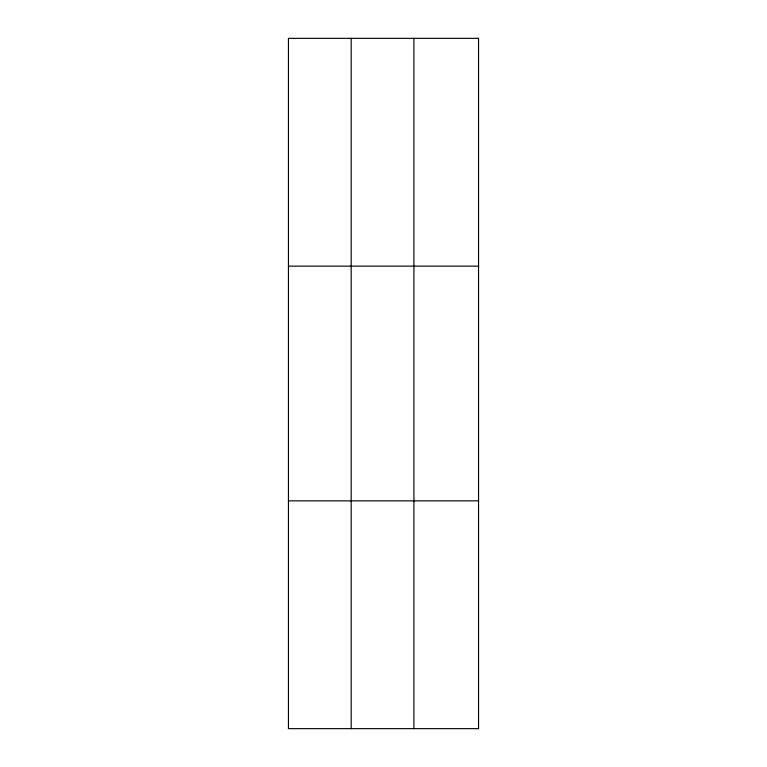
<?xml version="1.0" encoding="UTF-8"?>
<svg xmlns="http://www.w3.org/2000/svg" width="767" height="767" viewBox="0 0 767 767"><rect width="100%" height="100%" fill="white"/><g stroke="black" fill="none" stroke-linecap="round" stroke-linejoin="round"><path stroke-width="1.15" d="M351.181 728.65L351.181 38.35M413.912 728.65L413.912 38.35M288.45 266.149L478.55 266.149M288.45 500.851L478.55 500.851M478.55 38.35L478.55 728.65L288.45 728.65L288.45 38.35L478.55 38.35"/></g></svg>
